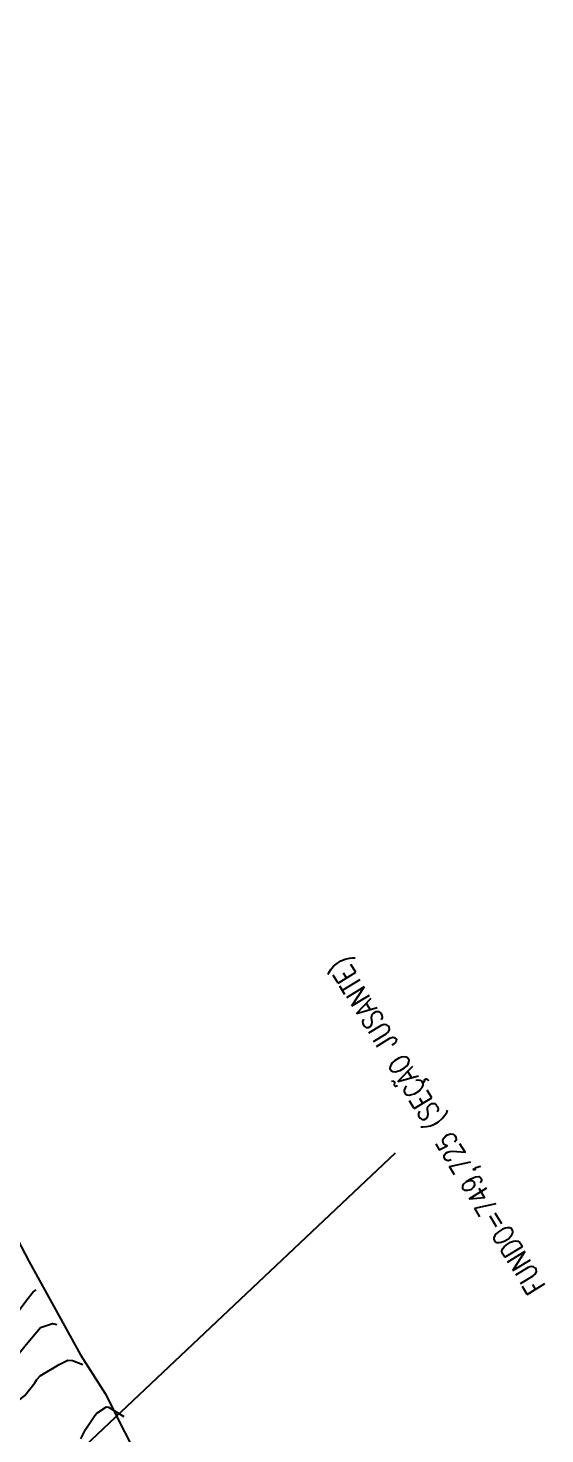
# Model space of a CAD drawing. Header units: metres. Extents: x 307586 to 320046, y 7427249 to 7434250.
# Drawn here: x 318540.8 to 318578.2, y 7430429.9 to 7430531.6 of the extents above; entities that cross this region are included whole.
import ezdxf

# ---------------------------------------------------------------- set-up
doc = ezdxf.new("R2010")
doc.units = ezdxf.units.M
doc.header["$MEASUREMENT"] = 0
doc.linetypes.add('CONTINUO', pattern=[0])
for name, color, linetype in [('Area', 45, 'Continuous'), ('Curvas de Nivel 1m', 11, 'Continuous'), ('Curvas de Nivel 5m', 15, 'Continuous'), ('TEXTO', 45, 'Continuous')]:
    doc.layers.add(name, color=color, linetype=linetype)
doc.styles.add('ROMANS', font='romans', dxfattribs={"height": 0.2})

msp = doc.modelspace()

# ---------------------------------------------------------------- linework, layer by layer
at = {"layer": 'Area'}
msp.add_polyline3d([(318492.9272420805, 7430538.804017317, 795.0388042696128), (318496.7027963014, 7430531.116147517, 797.4188190141048), (318498.7340231583, 7430527.859972571, 801.0689328039366), (318501.4309303292, 7430521.652804854, 795.8888311059981), (318503.3024016271, 7430518.216480821, 789.0888166093849), (318509.2173462187, 7430505.578131351, 798.0988233649182), (318511.6914057651, 7430500.835688364, 808.3088047172444), (318519.3283739631, 7430485.844567563, 808.1488165751553), (318519.977127281, 7430484.353785249, 808.8387587121625), (318522.7798621455, 7430477.993167072, 805.6289105642904), (318523.3709031946, 7430477.044228609, 806.1086644010062), (318524.4143043917, 7430475.302008727, 806.368770769398), (318527.4778168903, 7430469.447902624, 811.678826361409), (318528.094269946, 7430468.100356542, 811.9588060931245), (318531.1726423938, 7430461.794472331, 814.9388099794882), (318535.8672166765, 7430452.415834775, 817.6688120338805), (318536.3836252484, 7430450.933880284, 831.3388157958268), (318540.8752377566, 7430442.387806285, 818.5288037997092), (318544.61046105, 7430435.61876749, 820.0987235375264), (318546.4000198746, 7430432.806877695, 820.7787981387062), (318550.5770400196, 7430424.548388065, 821.988779548944)], dxfattribs=at)
at = {"layer": 'Curvas de Nivel 1m', "flags": 128}
for points, elevation in [([(318530.9836103147, 7430429.706493073), (318531.2598170132, 7430430.080637674), (318531.6415189172, 7430430.560161293), (318532.6771751293, 7430431.684636137), (318533.2426269577, 7430432.092786502), (318533.6616783644, 7430432.254070674), (318534.6485212381, 7430432.679888356), (318535.679781274, 7430433.440931322), (318535.7880847068, 7430433.542163378), (318535.8662599624, 7430433.648166577), (318536.6347764927, 7430434.699315377), (318537.4627777711, 7430435.632401398), (318537.578768762, 7430435.756656596), (318537.7055104065, 7430435.889310229), (318539.2362294248, 7430437.607300323), (318539.4558304283, 7430437.875221505), (318539.7326876659, 7430438.251357446), (318540.3063801818, 7430439.032489844), (318540.7181396728, 7430439.59034778), (318541.181948975, 7430440.162503048), (318541.3929173042, 7430440.320000003)], 818), ([(318533.2608739954, 7430429.675580652), (318533.6364455775, 7430430.022827324), (318534.7754287275, 7430430.524811582), (318535.6453188496, 7430430.890154532), (318536.1193487682, 7430431.174145682), (318536.6627947015, 7430431.639901228), (318537.1496921773, 7430432.145997343), (318537.6706388652, 7430432.811437391), (318538.0227421802, 7430433.279825131), (318538.3232237284, 7430433.620395407), (318539.6982404197, 7430435.132311545), (318539.9073349179, 7430435.391452741), (318540.0591607105, 7430435.596437571), (318540.7926048278, 7430436.508702631), (318541.7229173043, 7430437.580000004), (318542.577502575, 7430437.875857111), (318542.9029173043, 7430437.810000003)], 819), ([(318544.6251804502, 7430429.540077372), (318544.9720120183, 7430430.204256911), (318545.6498397239, 7430431.222241973), (318545.8020853468, 7430431.377818465), (318546.5026471288, 7430431.840095443), (318546.6349713243, 7430431.815573223), (318547.7529173043, 7430431.150000003)], 821)]:
    msp.add_lwpolyline(points, dxfattribs=dict(at, elevation=elevation))
at = {"layer": 'Curvas de Nivel 5m', "elevation": 820, "flags": 128}
msp.add_lwpolyline([(318538.0574273908, 7430429.623632352), (318538.742013716, 7430430.711643534), (318539.3706317191, 7430431.604234288), (318539.4969402131, 7430431.760727666), (318539.6575763292, 7430431.910601668), (318540.5811003178, 7430432.679020467), (318541.2969714283, 7430433.583859462), (318541.45108309, 7430433.816517737), (318541.6880694356, 7430434.095213134), (318543.0580973135, 7430434.921140903), (318543.6996531548, 7430435.223585062), (318544.0351622022, 7430435.211043087), (318544.7829173043, 7430434.920000004)], dxfattribs=at)
at = {"layer": 'TEXTO', "linetype": 'CONTINUO', "flags": 128}
msp.add_lwpolyline([(318380.9586254606, 7430274.291973717), (318567.4128864799, 7430450.230317817)], dxfattribs=at)

# ---------------------------------------------------------------- texts
at = {"layer": 'TEXTO', "extrusion": (-0.09276722850260968, 0.1511227819475307, 0.9841525014409015), "style": 'ROMANS', "width": 0.8}
msp.add_text('FUNDO=749,725 (SEÇÃO JUSANTE)', height=1.5, rotation=269.7630658456969, dxfattribs=at).set_placement((-4158744.480780143, -6067997.30274167, 1094163.32751394))

doc.saveas('drawing.dxf')
